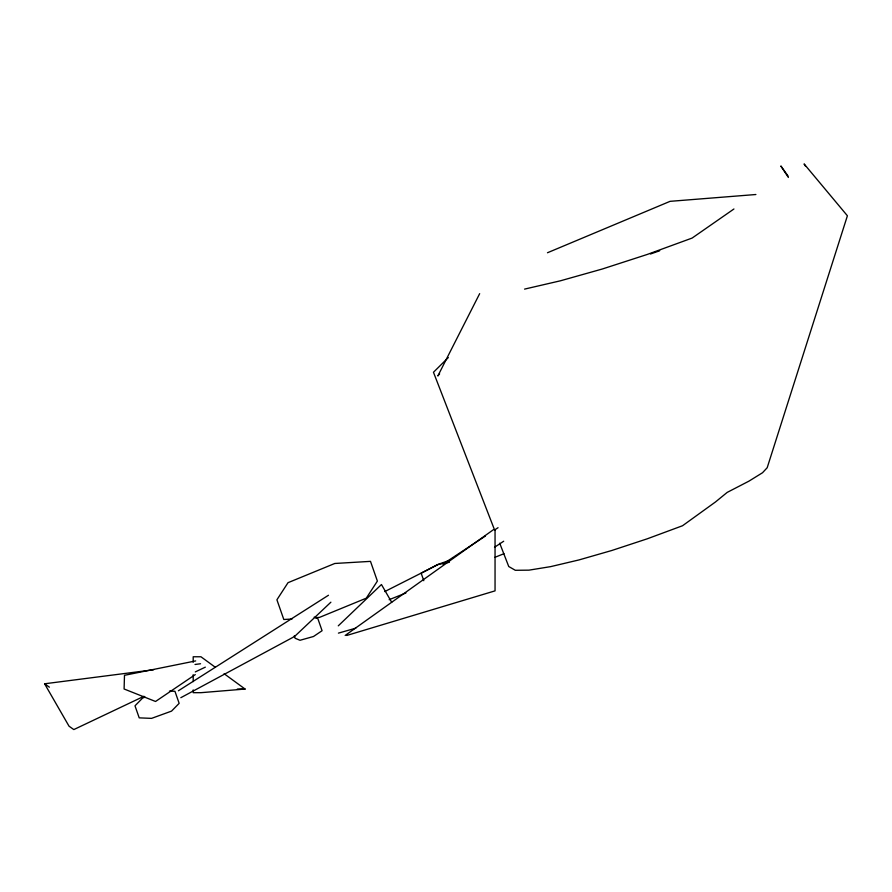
<?xml version="1.0" encoding="UTF-8"?>
<svg xmlns="http://www.w3.org/2000/svg" width="892" height="892" viewBox="0 0 892 892"><rect width="100%" height="100%" fill="white"/><g stroke="black" fill="none" stroke-linecap="round" stroke-linejoin="round"><path stroke-width="1.34" d="M479.662 293.658L437.838 375.978L439.611 373.837M448.308 357.558L433.467 372.265L494.692 530.261M338.28 625.838L381.453 584.528L391.7 602.301M330.887 602.189L294.616 636.442L180.82 697.7M345.171 635.461L493.454 529.67M733.938 208.984L692.103 238.075L647.213 254.465L602.312 269.005L560.477 280.79L524.563 289.108M195.281 674.597L155.542 701.48L124.099 688.992L124.49 675.311L195.671 660.916M443.001 564.034L485.438 536.025M494.603 529.971L498.048 527.696M494.514 547.287L503.69 541.232M178.4 690.765L328.468 595.254M384.731 591.586L439.433 563.878L449.958 560.232M143.958 696.284L73.813 729.578L69.03 726.188L44.6 683.785L153.625 669.781M195.303 671.91L205.327 667.149M547.476 252.748L670.082 201.336L755.892 194.512M389.146 599.703L405.916 592.979M494.937 557.31L503.969 553.698M145.117 697.143L142.62 698.046L134.993 705.817L139.208 717.859L151.562 718.372L171.543 711.114L179.158 703.342L174.944 691.3L169.458 691.077M650.491 253.997L659.69 250.763M346.765 635.461L495.049 590.861L495.049 529.67M338.414 633.13L355.797 628.169M449.401 562.272L437.649 564.547L421.158 573.188L423.789 580.703M195.025 664.473L200.544 663.759M224.115 673.716L245.077 689.048L200.945 692.683L193.196 692.683L193.196 689.917M292.041 619.015L283.812 619.505L276.91 599.792L288.016 582.688L334.801 563.476L370.492 561.369L377.383 581.082L366.277 598.186L319.492 617.398L315.378 617.643M237.328 689.048L245.077 689.048M314.185 617.153L317.864 618.658L322.079 630.711L313.505 636.498L300.024 640.278L295.118 638.259L294.282 635.851M44.6 683.785L49.383 687.174M215.295 667.261L200.945 656.768L193.196 656.768L193.196 662.288M788.037 176.014L780.857 165.99L788.383 177.452M805.532 166.213L804.093 163.927L847.4 215.775L767.187 467.731L762.526 472.738L748.89 481.178L727.192 492.395L715.473 501.973L682.547 525.734L647.213 538.824L611.867 550.476L578.941 559.942L550.654 566.632L528.956 570.155L515.32 570.289L508.741 566.52L499.71 543.206M193.196 674.72L193.196 681.633"/></g></svg>
